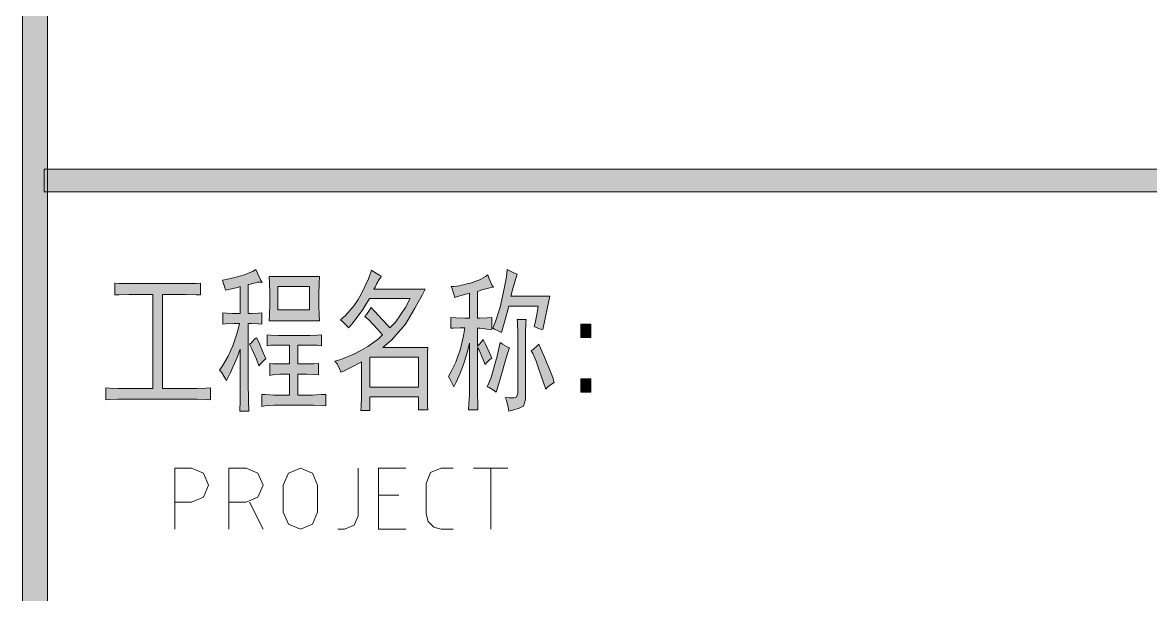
# Model space of a CAD drawing. Header units: millimetres. Extents: x 805 to 6044844, y 120 to 7887884.
# Drawn here: x 6035803 to 6039002, y 7811931 to 7813553 of the extents above; entities that cross this region are included whole.
import ezdxf

# ---------------------------------------------------------------- set-up
doc = ezdxf.new("R2010")
doc.units = ezdxf.units.MM

msp = doc.modelspace()

# ---------------------------------------------------------------- hatches: boundary and pattern name
h = msp.add_hatch(color=0)
h.dxf.hatch_style = 2
h.paths.add_polyline_path([(6035873.4, 7800292.4), (6035803.1, 7800292.4), (6035803.1, 7886384.4), (6035873.4, 7886384.4)])
h = msp.add_hatch(color=0)
h.dxf.hatch_style = 2
h.paths.add_polyline_path([(6035864.8, 7813072.9), (6035864.8, 7813137.3), (6043370.8, 7813137.3), (6043370.8, 7813072.9)])
h = msp.add_hatch(color=0)
h.dxf.hatch_style = 2
h.paths.add_polyline_path([(6036369.8, 7812822.2), (6036381.1, 7812824.4), (6036405.3, 7812829.7), (6036418.7, 7812833.5), (6036432.6, 7812837.3), (6036455.7, 7812846.9), (6036464.8, 7812852.8), (6036469.7, 7812842.1), (6036478.3, 7812823.3), (6036483.1, 7812815.8), (6036478.3, 7812816.3), (6036469.1, 7812816.3), (6036464.3, 7812814.7), (6036459.5, 7812813.6), (6036449.3, 7812811.5), (6036443.4, 7812810.4), (6036443.4, 7812727.8), (6036452.5, 7812727.8), (6036471.3, 7812728.8), (6036481.5, 7812729.4), (6036481.5, 7812697.7), (6036471.3, 7812698.2), (6036452.5, 7812699.3), (6036443.4, 7812699.3), (6036443.4, 7812550.7), (6036443.4, 7812531.9), (6036444.4, 7812482), (6036445, 7812450.8), (6036419.8, 7812450.8), (6036420.3, 7812482), (6036420.8, 7812531.3), (6036420.8, 7812549.1), (6036420.8, 7812626.3), (6036411.7, 7812602.7), (6036392.4, 7812558.2), (6036381.7, 7812537.2), (6036376.8, 7812545.3), (6036367.2, 7812560.9), (6036361.3, 7812567.3), (6036369.8, 7812579.1), (6036385.9, 7812606.5), (6036392.9, 7812621.5), (6036399.9, 7812636.5), (6036412.8, 7812675.7), (6036418.1, 7812699.3), (6036402.6, 7812699.3), (6036379, 7812698.2), (6036371.5, 7812697.7), (6036371.5, 7812729.4), (6036382.2, 7812728.8), (6036397.8, 7812727.8), (6036403.1, 7812727.8), (6036420.8, 7812727.8), (6036420.8, 7812804), (6036412.8, 7812801.3), (6036391.8, 7812796.5), (6036379, 7812793.8), (6036376.8, 7812801.3), (6036372.5, 7812815.8)])
h = msp.add_hatch(color=0)
h.paths.add_polyline_path([(6036821.2, 7812834), (6036818, 7812830.3), (6036812.6, 7812821.7), (6036810.5, 7812817.4), (6036808.3, 7812813.1), (6036802.9, 7812802.9), (6036799.7, 7812797), (6036945.2, 7812797), (6036937.7, 7812782), (6036916.2, 7812743.3), (6036902.8, 7812720.3), (6036889.4, 7812697.2), (6036850.2, 7812652.6), (6036825, 7812631.7), (6036952.7, 7812631.7), (6036952.1, 7812618.8), (6036951.6, 7812592.5), (6036951.6, 7812579.1), (6036951.6, 7812509.9), (6036951.6, 7812495.4), (6036952.1, 7812467.5), (6036952.7, 7812454.1), (6036926.4, 7812454.1), (6036926.4, 7812491.6), (6036787.9, 7812491.6), (6036787.9, 7812452.5), (6036762.7, 7812452.5), (6036763.2, 7812464.3), (6036764.3, 7812491.6), (6036764.3, 7812506.7), (6036764.3, 7812590.9), (6036743.4, 7812579.1), (6036713.9, 7812564.1), (6036705.8, 7812560.9), (6036703.1, 7812568.9), (6036695.1, 7812585), (6036689.2, 7812592.5), (6036705.8, 7812596.8), (6036742.3, 7812612.4), (6036762.2, 7812623.1), (6036782, 7812634.4), (6036812.6, 7812655.9), (6036823.9, 7812667.1), (6036809.9, 7812683.8), (6036785.2, 7812710.1), (6036774, 7812719.2), (6036778.8, 7812724.5), (6036787.4, 7812737.4), (6036792.2, 7812744.9), (6036812.1, 7812722.9), (6036838.9, 7812694), (6036845.3, 7812687.5), (6036860.9, 7812703.6), (6036889.4, 7812744.9), (6036902.2, 7812770.2), (6036786.8, 7812770.2), (6036768.1, 7812739.6), (6036738, 7812698.2), (6036727.3, 7812687.5), (6036723.5, 7812692.3), (6036712.2, 7812703.6), (6036704.7, 7812709.5), (6036719.2, 7812721.9), (6036743.9, 7812750.8), (6036754.6, 7812767.5), (6036764.8, 7812784.1), (6036784.2, 7812826), (6036793.3, 7812851.2), (6036801.3, 7812845.3), (6036815.3, 7812836.7)])
h.paths.add_polyline_path([(6036926.4, 7812518.5), (6036926.4, 7812604.3), (6036787.9, 7812604.3), (6036787.9, 7812518.5)])
h = msp.add_hatch(color=0)
h.dxf.hatch_style = 2
h.paths.add_polyline_path([(6037206, 7812839.4), (6037203.3, 7812830.3), (6037194.2, 7812798.6), (6037188.3, 7812776.6), (6037298.8, 7812776.6), (6037278.4, 7812682.1), (6037272, 7812683.8), (6037260.2, 7812688.1), (6037254.3, 7812690.7), (6037257, 7812700.9), (6037262.3, 7812729.4), (6037265.6, 7812748.2), (6037182.4, 7812748.2), (6037177.5, 7812730.5), (6037167.4, 7812693.4), (6037162, 7812673.6), (6037154.5, 7812677.9), (6037141.6, 7812683.8), (6037136.8, 7812685.9), (6037144.8, 7812705.2), (6037157.7, 7812746), (6037162.5, 7812767.5), (6037167.4, 7812788.9), (6037175.4, 7812831.9), (6037178.1, 7812852.8), (6037186.7, 7812848), (6037200.6, 7812841)])
h = msp.add_hatch(color=0)
h.dxf.hatch_style = 2
h.paths.add_polyline_path([(6036252.3, 7812812.6), (6036267.3, 7812812.6), (6036295.2, 7812813.1), (6036308.1, 7812814.2), (6036308.1, 7812780.4), (6036295.2, 7812780.9), (6036267.3, 7812782), (6036252.3, 7812782), (6036200.3, 7812782), (6036200.3, 7812515.2), (6036282.9, 7812515.2), (6036297.4, 7812515.2), (6036323.7, 7812515.8), (6036336, 7812516.9), (6036336, 7812483), (6036323.7, 7812483.6), (6036297.9, 7812484.7), (6036284, 7812484.7), (6036087.6, 7812484.7), (6036073.6, 7812484.7), (6036049.4, 7812483.6), (6036039.3, 7812483), (6036039.3, 7812516.9), (6036050, 7812515.8), (6036074.7, 7812515.2), (6036088.6, 7812515.2), (6036172.3, 7812515.2), (6036172.3, 7812782), (6036121.9, 7812782), (6036105.3, 7812782), (6036076.8, 7812780.9), (6036065, 7812780.4), (6036065, 7812814.2), (6036076.8, 7812813.1), (6036105.3, 7812812.6), (6036121.9, 7812812.6)])
h = msp.add_hatch(color=0)
h.paths.add_polyline_path([(6036645.2, 7812832.4), (6036644.6, 7812814.2), (6036643.6, 7812780.4), (6036643.6, 7812764.8), (6036643.6, 7812750.8), (6036644.6, 7812721.9), (6036645.2, 7812707.4), (6036502.9, 7812707.4), (6036503.5, 7812723.5), (6036504.6, 7812754.1), (6036504.6, 7812768.6), (6036504.6, 7812782.5), (6036503.5, 7812814.7), (6036502.9, 7812832.4)])
h.paths.add_polyline_path([(6036617.3, 7812738), (6036617.3, 7812804), (6036527.1, 7812804), (6036527.1, 7812738)])
h = msp.add_hatch(color=0)
h.dxf.hatch_style = 2
h.paths.add_polyline_path([(6037011.2, 7812549.1), (6037018.2, 7812560.9), (6037031.6, 7812589.8), (6037037.5, 7812607), (6037043.9, 7812624.2), (6037054.1, 7812664.4), (6037057.9, 7812687.5), (6037044.5, 7812687.5), (6037024.6, 7812686.4), (6037017.6, 7812685.9), (6037017.6, 7812716), (6037031.6, 7812715.4), (6037057.9, 7812714.4), (6037070.8, 7812714.4), (6037070.8, 7812785.2), (6037064.3, 7812783.6), (6037043.4, 7812777.7), (6037028.9, 7812773.4), (6037026.2, 7812782.5), (6037021.4, 7812798.1), (6037018.7, 7812804), (6037026.7, 7812804.5), (6037041.8, 7812806.7), (6037047.7, 7812808.3), (6037054.1, 7812809.3), (6037067, 7812812.6), (6037073.4, 7812814.2), (6037079.3, 7812815.8), (6037091.7, 7812820.1), (6037097, 7812822.2), (6037103, 7812824.9), (6037115.8, 7812832.4), (6037122.8, 7812837.8), (6037126.6, 7812826.5), (6037134.6, 7812808.8), (6037138.9, 7812802.4), (6037128.2, 7812800.8), (6037105.6, 7812794.9), (6037093.3, 7812790.6), (6037093.3, 7812714.4), (6037100.3, 7812714.4), (6037120.7, 7812715.4), (6037134.1, 7812716), (6037134.1, 7812682.1), (6037120.7, 7812683.8), (6037100.3, 7812685.9), (6037093.3, 7812685.9), (6037093.3, 7812634.9), (6037097, 7812639.2), (6037105.6, 7812648.3), (6037109.9, 7812653.7), (6037116.4, 7812640.8), (6037128.2, 7812614.5), (6037134.1, 7812601.1), (6037129.8, 7812597.9), (6037120.1, 7812588.8), (6037114.8, 7812582.9), (6037108.9, 7812599.5), (6037098.1, 7812624.2), (6037093.3, 7812631.7), (6037093.3, 7812506.7), (6037093.3, 7812498.1), (6037094.4, 7812471.8), (6037094.9, 7812454.1), (6037068.1, 7812454.1), (6037069.1, 7812471.2), (6037070.8, 7812497.5), (6037070.8, 7812506.7), (6037070.8, 7812643.5), (6037064.8, 7812619.9), (6037054.1, 7812583.4), (6037049.3, 7812570.5), (6037043.9, 7812558.2), (6037032.6, 7812533), (6037026.2, 7812520.1), (6037022.4, 7812527.6), (6037014.9, 7812542.1)])
h = msp.add_hatch(color=0)
h.dxf.hatch_style = 2
h.paths.add_polyline_path([(6037231.8, 7812711.1), (6037230.7, 7812702.5), (6037230.1, 7812673), (6037230.1, 7812652.1), (6037230.1, 7812499.7), (6037230.1, 7812483.6), (6037223.7, 7812464.8), (6037217.8, 7812461.6), (6037211.4, 7812458.9), (6037193.7, 7812453.5), (6037182.4, 7812450.8), (6037180.2, 7812461.6), (6037175.4, 7812481.4), (6037172.2, 7812489.5), (6037182.9, 7812488.9), (6037196.9, 7812488.9), (6037200.6, 7812489.5), (6037203.8, 7812490.6), (6037207.6, 7812500.8), (6037207.6, 7812509.9), (6037207.6, 7812652.1), (6037207.6, 7812671.4), (6037207.1, 7812700.9), (6037206, 7812711.1)])
h = msp.add_hatch(color=0)
h.dxf.hatch_style = 2
h.paths.add_polyline_path([(6037415.3, 7812660.1), (6037386.3, 7812660.1), (6037386.3, 7812697.7), (6037415.3, 7812697.7)])
h = msp.add_hatch(color=0)
h.dxf.hatch_style = 2
h.paths.add_polyline_path([(6036466.4, 7812658.5), (6036472.9, 7812646.2), (6036485.8, 7812616.1), (6036492.7, 7812599.5), (6036489, 7812596.3), (6036478.8, 7812586.1), (6036472.9, 7812579.1), (6036466.4, 7812597.9), (6036453.6, 7812627.9), (6036447.1, 7812640.3), (6036451.4, 7812644), (6036460.5, 7812653.7)])
h = msp.add_hatch(color=0)
h.dxf.hatch_style = 2
h.paths.add_polyline_path([(6036608.1, 7812665.5), (6036618.3, 7812665.5), (6036639.8, 7812666), (6036651.1, 7812667.1), (6036651.1, 7812636.5), (6036639.8, 7812637.6), (6036618.3, 7812638.1), (6036608.1, 7812638.1), (6036584, 7812638.1), (6036584, 7812584.5), (6036597.9, 7812584.5), (6036607.6, 7812584.5), (6036629.6, 7812585), (6036642.5, 7812586.1), (6036642.5, 7812553.9), (6036629.6, 7812555), (6036609.7, 7812555.5), (6036601.7, 7812555.5), (6036584, 7812555.5), (6036584, 7812496.5), (6036614.6, 7812496.5), (6036625.8, 7812496.5), (6036650, 7812497.5), (6036662.9, 7812498.1), (6036662.9, 7812465.9), (6036652.7, 7812466.9), (6036628.5, 7812467.5), (6036614.6, 7812467.5), (6036529.8, 7812467.5), (6036515.8, 7812467.5), (6036491.7, 7812465.9), (6036481.5, 7812464.3), (6036481.5, 7812498.1), (6036491.7, 7812497.5), (6036515.8, 7812496.5), (6036529.8, 7812496.5), (6036560.4, 7812496.5), (6036560.4, 7812555.5), (6036542.1, 7812555.5), (6036532.5, 7812555.5), (6036513.1, 7812553.9), (6036504.6, 7812552.3), (6036504.6, 7812586.1), (6036513.1, 7812585), (6036532.5, 7812584.5), (6036542.1, 7812584.5), (6036560.4, 7812584.5), (6036560.4, 7812638.1), (6036540, 7812638.1), (6036528.7, 7812638.1), (6036506.7, 7812637.6), (6036496.5, 7812636.5), (6036496.5, 7812667.1), (6036506.7, 7812666), (6036528.7, 7812665.5), (6036540, 7812665.5)])
h = msp.add_hatch(color=0)
h.dxf.hatch_style = 2
h.paths.add_polyline_path([(6037184.5, 7812630.1), (6037180.8, 7812619.9), (6037173.3, 7812595.7), (6037169.5, 7812581.8), (6037165.7, 7812567.8), (6037154.5, 7812529.2), (6037146.4, 7812505), (6037138.9, 7812509.9), (6037126.6, 7812517.4), (6037121.2, 7812520.1), (6037131.4, 7812543.7), (6037149.6, 7812606.5), (6037158.2, 7812645.1), (6037164.7, 7812640.8), (6037177.5, 7812633.3)])
h = msp.add_hatch(color=0)
h.dxf.hatch_style = 2
h.paths.add_polyline_path([(6037267.2, 7812640.3), (6037272, 7812629), (6037283.3, 7812603.8), (6037289.7, 7812589.3), (6037296.2, 7812574.8), (6037306.9, 7812546.4), (6037311.2, 7812531.9), (6037303.7, 7812527.6), (6037291.9, 7812518.5), (6037287.6, 7812513.1), (6037281.1, 7812531.9), (6037269.3, 7812564.6), (6037264.5, 7812578.6), (6037259.7, 7812592.5), (6037250, 7812614), (6037245.7, 7812621.5), (6037251.1, 7812625.8), (6037261.8, 7812634.9)])
h = msp.add_hatch(color=0)
h.dxf.hatch_style = 2
h.paths.add_polyline_path([(6037415.3, 7812505), (6037386.3, 7812505), (6037386.3, 7812542.1), (6037415.3, 7812542.1)])

# ---------------------------------------------------------------- linework, layer by layer
at = {"color": 0, "lineweight": 0}
for points in [[(6035873.4, 7800292.4), (6035803.1, 7800292.4), (6035803.1, 7886384.4), (6035873.4, 7886384.4)], [(6035864.8, 7813072.9), (6035864.8, 7813137.3), (6043370.8, 7813137.3), (6043370.8, 7813072.9)], [(6036369.8, 7812822.2), (6036381.1, 7812824.4), (6036405.3, 7812829.7), (6036418.7, 7812833.5), (6036432.6, 7812837.3), (6036455.7, 7812846.9), (6036464.8, 7812852.8), (6036469.7, 7812842.1), (6036478.3, 7812823.3), (6036483.1, 7812815.8), (6036478.3, 7812816.3), (6036469.1, 7812816.3), (6036464.3, 7812814.7), (6036459.5, 7812813.6), (6036449.3, 7812811.5), (6036443.4, 7812810.4), (6036443.4, 7812727.8), (6036452.5, 7812727.8), (6036471.3, 7812728.8), (6036481.5, 7812729.4), (6036481.5, 7812697.7), (6036471.3, 7812698.2), (6036452.5, 7812699.3), (6036443.4, 7812699.3), (6036443.4, 7812550.7), (6036443.4, 7812531.9), (6036444.4, 7812482), (6036445, 7812450.8), (6036419.8, 7812450.8), (6036420.3, 7812482), (6036420.8, 7812531.3), (6036420.8, 7812549.1), (6036420.8, 7812626.3), (6036411.7, 7812602.7), (6036392.4, 7812558.2), (6036381.7, 7812537.2), (6036376.8, 7812545.3), (6036367.2, 7812560.9), (6036361.3, 7812567.3), (6036369.8, 7812579.1), (6036385.9, 7812606.5), (6036392.9, 7812621.5), (6036399.9, 7812636.5), (6036412.8, 7812675.7), (6036418.1, 7812699.3), (6036402.6, 7812699.3), (6036379, 7812698.2), (6036371.5, 7812697.7), (6036371.5, 7812729.4), (6036382.2, 7812728.8), (6036397.8, 7812727.8), (6036403.1, 7812727.8), (6036420.8, 7812727.8), (6036420.8, 7812804), (6036412.8, 7812801.3), (6036391.8, 7812796.5), (6036379, 7812793.8), (6036376.8, 7812801.3), (6036372.5, 7812815.8)], [(6036821.2, 7812834), (6036818, 7812830.3), (6036812.6, 7812821.7), (6036810.5, 7812817.4), (6036808.3, 7812813.1), (6036802.9, 7812802.9), (6036799.7, 7812797), (6036945.2, 7812797), (6036937.7, 7812782), (6036916.2, 7812743.3), (6036902.8, 7812720.3), (6036889.4, 7812697.2), (6036850.2, 7812652.6), (6036825, 7812631.7), (6036952.7, 7812631.7), (6036952.1, 7812618.8), (6036951.6, 7812592.5), (6036951.6, 7812579.1), (6036951.6, 7812509.9), (6036951.6, 7812495.4), (6036952.1, 7812467.5), (6036952.7, 7812454.1), (6036926.4, 7812454.1), (6036926.4, 7812491.6), (6036787.9, 7812491.6), (6036787.9, 7812452.5), (6036762.7, 7812452.5), (6036763.2, 7812464.3), (6036764.3, 7812491.6), (6036764.3, 7812506.7), (6036764.3, 7812590.9), (6036743.4, 7812579.1), (6036713.9, 7812564.1), (6036705.8, 7812560.9), (6036703.1, 7812568.9), (6036695.1, 7812585), (6036689.2, 7812592.5), (6036705.8, 7812596.8), (6036742.3, 7812612.4), (6036762.2, 7812623.1), (6036782, 7812634.4), (6036812.6, 7812655.9), (6036823.9, 7812667.1), (6036809.9, 7812683.8), (6036785.2, 7812710.1), (6036774, 7812719.2), (6036778.8, 7812724.5), (6036787.4, 7812737.4), (6036792.2, 7812744.9), (6036812.1, 7812722.9), (6036838.9, 7812694), (6036845.3, 7812687.5), (6036860.9, 7812703.6), (6036889.4, 7812744.9), (6036902.2, 7812770.2), (6036786.8, 7812770.2), (6036768.1, 7812739.6), (6036738, 7812698.2), (6036727.3, 7812687.5), (6036723.5, 7812692.3), (6036712.2, 7812703.6), (6036704.7, 7812709.5), (6036719.2, 7812721.9), (6036743.9, 7812750.8), (6036754.6, 7812767.5), (6036764.8, 7812784.1), (6036784.2, 7812826), (6036793.3, 7812851.2), (6036801.3, 7812845.3), (6036815.3, 7812836.7)], [(6037206, 7812839.4), (6037203.3, 7812830.3), (6037194.2, 7812798.6), (6037188.3, 7812776.6), (6037298.8, 7812776.6), (6037278.4, 7812682.1), (6037272, 7812683.8), (6037260.2, 7812688.1), (6037254.3, 7812690.7), (6037257, 7812700.9), (6037262.3, 7812729.4), (6037265.6, 7812748.2), (6037182.4, 7812748.2), (6037177.5, 7812730.5), (6037167.4, 7812693.4), (6037162, 7812673.6), (6037154.5, 7812677.9), (6037141.6, 7812683.8), (6037136.8, 7812685.9), (6037144.8, 7812705.2), (6037157.7, 7812746), (6037162.5, 7812767.5), (6037167.4, 7812788.9), (6037175.4, 7812831.9), (6037178.1, 7812852.8), (6037186.7, 7812848), (6037200.6, 7812841)], [(6036252.3, 7812812.6), (6036267.3, 7812812.6), (6036295.2, 7812813.1), (6036308.1, 7812814.2), (6036308.1, 7812780.4), (6036295.2, 7812780.9), (6036267.3, 7812782), (6036252.3, 7812782), (6036200.3, 7812782), (6036200.3, 7812515.2), (6036282.9, 7812515.2), (6036297.4, 7812515.2), (6036323.7, 7812515.8), (6036336, 7812516.9), (6036336, 7812483), (6036323.7, 7812483.6), (6036297.9, 7812484.7), (6036284, 7812484.7), (6036087.6, 7812484.7), (6036073.6, 7812484.7), (6036049.4, 7812483.6), (6036039.3, 7812483), (6036039.3, 7812516.9), (6036050, 7812515.8), (6036074.7, 7812515.2), (6036088.6, 7812515.2), (6036172.3, 7812515.2), (6036172.3, 7812782), (6036121.9, 7812782), (6036105.3, 7812782), (6036076.8, 7812780.9), (6036065, 7812780.4), (6036065, 7812814.2), (6036076.8, 7812813.1), (6036105.3, 7812812.6), (6036121.9, 7812812.6)], [(6036645.2, 7812832.4), (6036644.6, 7812814.2), (6036643.6, 7812780.4), (6036643.6, 7812764.8), (6036643.6, 7812750.8), (6036644.6, 7812721.9), (6036645.2, 7812707.4), (6036502.9, 7812707.4), (6036503.5, 7812723.5), (6036504.6, 7812754.1), (6036504.6, 7812768.6), (6036504.6, 7812782.5), (6036503.5, 7812814.7), (6036502.9, 7812832.4)], [(6037011.2, 7812549.1), (6037018.2, 7812560.9), (6037031.6, 7812589.8), (6037037.5, 7812607), (6037043.9, 7812624.2), (6037054.1, 7812664.4), (6037057.9, 7812687.5), (6037044.5, 7812687.5), (6037024.6, 7812686.4), (6037017.6, 7812685.9), (6037017.6, 7812716), (6037031.6, 7812715.4), (6037057.9, 7812714.4), (6037070.8, 7812714.4), (6037070.8, 7812785.2), (6037064.3, 7812783.6), (6037043.4, 7812777.7), (6037028.9, 7812773.4), (6037026.2, 7812782.5), (6037021.4, 7812798.1), (6037018.7, 7812804), (6037026.7, 7812804.5), (6037041.8, 7812806.7), (6037047.7, 7812808.3), (6037054.1, 7812809.3), (6037067, 7812812.6), (6037073.4, 7812814.2), (6037079.3, 7812815.8), (6037091.7, 7812820.1), (6037097, 7812822.2), (6037103, 7812824.9), (6037115.8, 7812832.4), (6037122.8, 7812837.8), (6037126.6, 7812826.5), (6037134.6, 7812808.8), (6037138.9, 7812802.4), (6037128.2, 7812800.8), (6037105.6, 7812794.9), (6037093.3, 7812790.6), (6037093.3, 7812714.4), (6037100.3, 7812714.4), (6037120.7, 7812715.4), (6037134.1, 7812716), (6037134.1, 7812682.1), (6037120.7, 7812683.8), (6037100.3, 7812685.9), (6037093.3, 7812685.9), (6037093.3, 7812634.9), (6037097, 7812639.2), (6037105.6, 7812648.3), (6037109.9, 7812653.7), (6037116.4, 7812640.8), (6037128.2, 7812614.5), (6037134.1, 7812601.1), (6037129.8, 7812597.9), (6037120.1, 7812588.8), (6037114.8, 7812582.9), (6037108.9, 7812599.5), (6037098.1, 7812624.2), (6037093.3, 7812631.7), (6037093.3, 7812506.7), (6037093.3, 7812498.1), (6037094.4, 7812471.8), (6037094.9, 7812454.1), (6037068.1, 7812454.1), (6037069.1, 7812471.2), (6037070.8, 7812497.5), (6037070.8, 7812506.7), (6037070.8, 7812643.5), (6037064.8, 7812619.9), (6037054.1, 7812583.4), (6037049.3, 7812570.5), (6037043.9, 7812558.2), (6037032.6, 7812533), (6037026.2, 7812520.1), (6037022.4, 7812527.6), (6037014.9, 7812542.1)], [(6036617.3, 7812738), (6036617.3, 7812804), (6036527.1, 7812804), (6036527.1, 7812738)], [(6037231.8, 7812711.1), (6037230.7, 7812702.5), (6037230.1, 7812673), (6037230.1, 7812652.1), (6037230.1, 7812499.7), (6037230.1, 7812483.6), (6037223.7, 7812464.8), (6037217.8, 7812461.6), (6037211.4, 7812458.9), (6037193.7, 7812453.5), (6037182.4, 7812450.8), (6037180.2, 7812461.6), (6037175.4, 7812481.4), (6037172.2, 7812489.5), (6037182.9, 7812488.9), (6037196.9, 7812488.9), (6037200.6, 7812489.5), (6037203.8, 7812490.6), (6037207.6, 7812500.8), (6037207.6, 7812509.9), (6037207.6, 7812652.1), (6037207.6, 7812671.4), (6037207.1, 7812700.9), (6037206, 7812711.1)], [(6037415.3, 7812660.1), (6037386.3, 7812660.1), (6037386.3, 7812697.7), (6037415.3, 7812697.7)], [(6036466.4, 7812658.5), (6036472.9, 7812646.2), (6036485.8, 7812616.1), (6036492.7, 7812599.5), (6036489, 7812596.3), (6036478.8, 7812586.1), (6036472.9, 7812579.1), (6036466.4, 7812597.9), (6036453.6, 7812627.9), (6036447.1, 7812640.3), (6036451.4, 7812644), (6036460.5, 7812653.7)], [(6036608.1, 7812665.5), (6036618.3, 7812665.5), (6036639.8, 7812666), (6036651.1, 7812667.1), (6036651.1, 7812636.5), (6036639.8, 7812637.6), (6036618.3, 7812638.1), (6036608.1, 7812638.1), (6036584, 7812638.1), (6036584, 7812584.5), (6036597.9, 7812584.5), (6036607.6, 7812584.5), (6036629.6, 7812585), (6036642.5, 7812586.1), (6036642.5, 7812553.9), (6036629.6, 7812555), (6036609.7, 7812555.5), (6036601.7, 7812555.5), (6036584, 7812555.5), (6036584, 7812496.5), (6036614.6, 7812496.5), (6036625.8, 7812496.5), (6036650, 7812497.5), (6036662.9, 7812498.1), (6036662.9, 7812465.9), (6036652.7, 7812466.9), (6036628.5, 7812467.5), (6036614.6, 7812467.5), (6036529.8, 7812467.5), (6036515.8, 7812467.5), (6036491.7, 7812465.9), (6036481.5, 7812464.3), (6036481.5, 7812498.1), (6036491.7, 7812497.5), (6036515.8, 7812496.5), (6036529.8, 7812496.5), (6036560.4, 7812496.5), (6036560.4, 7812555.5), (6036542.1, 7812555.5), (6036532.5, 7812555.5), (6036513.1, 7812553.9), (6036504.6, 7812552.3), (6036504.6, 7812586.1), (6036513.1, 7812585), (6036532.5, 7812584.5), (6036542.1, 7812584.5), (6036560.4, 7812584.5), (6036560.4, 7812638.1), (6036540, 7812638.1), (6036528.7, 7812638.1), (6036506.7, 7812637.6), (6036496.5, 7812636.5), (6036496.5, 7812667.1), (6036506.7, 7812666), (6036528.7, 7812665.5), (6036540, 7812665.5)], [(6037184.5, 7812630.1), (6037180.8, 7812619.9), (6037173.3, 7812595.7), (6037169.5, 7812581.8), (6037165.7, 7812567.8), (6037154.5, 7812529.2), (6037146.4, 7812505), (6037138.9, 7812509.9), (6037126.6, 7812517.4), (6037121.2, 7812520.1), (6037131.4, 7812543.7), (6037149.6, 7812606.5), (6037158.2, 7812645.1), (6037164.7, 7812640.8), (6037177.5, 7812633.3)], [(6037267.2, 7812640.3), (6037272, 7812629), (6037283.3, 7812603.8), (6037289.7, 7812589.3), (6037296.2, 7812574.8), (6037306.9, 7812546.4), (6037311.2, 7812531.9), (6037303.7, 7812527.6), (6037291.9, 7812518.5), (6037287.6, 7812513.1), (6037281.1, 7812531.9), (6037269.3, 7812564.6), (6037264.5, 7812578.6), (6037259.7, 7812592.5), (6037250, 7812614), (6037245.7, 7812621.5), (6037251.1, 7812625.8), (6037261.8, 7812634.9)], [(6036926.4, 7812518.5), (6036926.4, 7812604.3), (6036787.9, 7812604.3), (6036787.9, 7812518.5)], [(6037415.3, 7812505), (6037386.3, 7812505), (6037386.3, 7812542.1), (6037415.3, 7812542.1)]]:
    msp.add_lwpolyline(points, close=True, dxfattribs=at)
for points in [[(6036234.6, 7812115.4), (6036234.6, 7812289.3), (6036282.4, 7812289.3)], [(6036282.4, 7812192.7), (6036316.7, 7812206.7), (6036330.7, 7812241), (6036316.7, 7812274.8), (6036282.4, 7812289.3)], [(6036388.6, 7812115.4), (6036388.6, 7812289.3), (6036436.9, 7812289.3)], [(6036436.9, 7812192.7), (6036470.7, 7812206.7), (6036485.2, 7812241), (6036470.7, 7812274.8), (6036436.9, 7812289.3)], [(6036639.3, 7812241), (6036625.3, 7812274.8), (6036591, 7812289.3), (6036557.1, 7812274.8), (6036542.7, 7812241)], [(6036754.6, 7812154.1), (6036754.6, 7812289.3)], [(6036889.9, 7812115.4), (6036812.6, 7812115.4), (6036812.6, 7812289.3), (6036889.9, 7812289.3)], [(6036990.8, 7812289.3), (6036960.2, 7812276.4), (6036947.9, 7812245.8)], [(6036990.8, 7812289.3), (6037024.6, 7812289.3)], [(6037082.6, 7812289.3), (6037179.2, 7812289.3)], [(6037130.9, 7812115.4), (6037130.9, 7812289.3)], [(6036542.7, 7812163.7), (6036542.7, 7812241)], [(6036639.3, 7812241), (6036639.3, 7812163.7)], [(6036947.9, 7812158.9), (6036947.9, 7812245.8)], [(6036870.6, 7812212), (6036812.6, 7812212)], [(6036282.4, 7812192.7), (6036234.6, 7812192.7)], [(6036436.9, 7812192.7), (6036388.6, 7812192.7)], [(6036446.6, 7812192.7), (6036485.2, 7812115.4)], [(6036542.7, 7812163.7), (6036557.1, 7812129.9), (6036591, 7812115.4), (6036625.3, 7812129.9), (6036639.3, 7812163.7)], [(6036716.5, 7812115.4), (6036743.4, 7812126.7), (6036754.6, 7812154.1)], [(6036947.9, 7812158.9), (6036953.2, 7812137.4), (6036969.3, 7812121.3), (6036990.8, 7812115.4)], [(6036697.2, 7812115.4), (6036716.5, 7812115.4)], [(6037024.6, 7812115.4), (6036990.8, 7812115.4)]]:
    msp.add_lwpolyline(points, dxfattribs=at)

doc.saveas('drawing.dxf')
